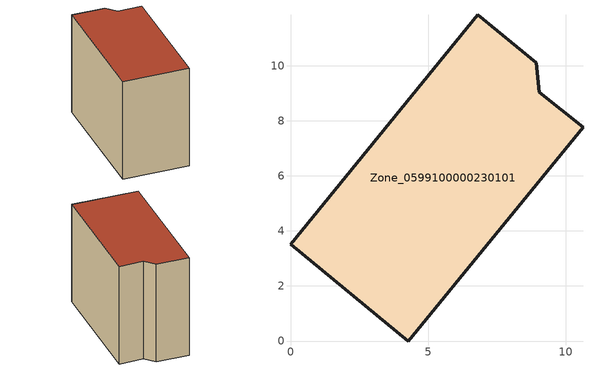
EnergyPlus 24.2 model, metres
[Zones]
Zone_0599100000230101
 floor ground (C_G): 0,3.51 6.8,11.85 8.93,10.11 9.05,9.04 10.63,7.77 4.28,0 z0
 wall outside (C_F): 4.28,0 10.63,7.77 9.05,9.04 8.93,10.11 6.8,11.85 0,3.51 4.28,0 z0:8.84
 roof outside (C_R): 6.8,11.85 0,3.51 4.28,0 10.63,7.77 9.05,9.04 8.93,10.11 z8.84
[BUILDING]
Pand.0599100000230101: North Axis=0; Terrain=City; Loads Convergence Tolerance Value=0.04; Temperature Convergence Tolerance Value=0.4; Solar Distribution=FullExterior; Maximum Number of Warmup Days=25; Minimum Number of Warmup Days=1
[Site:Location]
Rotterdam.The.Hague.AP_ZH_NLD Design_Conditions: Latitude=51.96; Longitude=4.45; Time Zone=1; Elevation=-4.5
[SITE:GROUNDTEMPERATURE:BUILDINGSURFACE]
18, 18, 18, 18, 18, 18, 18, 18, 18, 18, 18, 18
[MATERIAL] Thermal Absorptance=0.9; Solar Absorptance=0.7; Visible Absorptance=0.7
Name | Roughness | Thickness | Conductivity | Density | Specific Heat
G.TI.1946 | MediumSmooth | 0.15 | 1 | 540 | 1210
F.TI.1946 | Rough | 0.3 | 0.857143 | 1920 | 840
R.TI.1946 | MediumRough | 0.2 | 0.1 | 1500 | 1000
[CONSTRUCTION]
C_G: G.TI.1946
C_F: F.TI.1946
C_R: R.TI.1946
[ZONE]
Zone_0599100000230101: Type=1; Multiplier=1; Ceiling Height=Autocalculate; Volume=Autocalculate; Floor Area=autocalculate; Part of Total Floor Area=Yes
[ZONEINFILTRATION:DESIGNFLOWRATE]
Infil_Zone_0599100000230101: Zone or ZoneList or Space or SpaceList=Zone_0599100000230101; Schedule=AlwaysOn; Design Flow Rate Calculation Method=Flow/Area; Flow Rate per Floor Area=0.003; Constant Term Coefficient=1; Temperature Term Coefficient=0; Velocity Term Coefficient=0; Velocity Squared Term Coefficient=0
[HVACTEMPLATE:ZONE:IDEALLOADSAIRSYSTEM]
Zone_0599100000230101: Maximum Heating Supply Air Temperature=50; Minimum Cooling Supply Air Temperature=13; Maximum Heating Supply Air Humidity Ratio=0.0156; Minimum Cooling Supply Air Humidity Ratio=0.0077; Heating Limit=NoLimit; Cooling Limit=NoLimit; Dehumidification Control Type=ConstantSensibleHeatRatio; Cooling Sensible Heat Ratio=0.7; Dehumidification Setpoint=60; Humidification Control Type=None; Humidification Setpoint=30; Outdoor Air Method=None; Outdoor Air Flow Rate per Person=0.00944; Outdoor Air Flow Rate per Zone Floor Area=0; Outdoor Air Flow Rate per Zone=0; Demand Controlled Ventilation Type=None; Outdoor Air Economizer Type=NoEconomizer; Heat Recovery Type=None; Sensible Heat Recovery Effectiveness=0.7; Latent Heat Recovery Effectiveness=0.65
[ZONECONTROL:THERMOSTAT]
ThermostatControl_Zone_0599100000230101: Zone or ZoneList=Zone_0599100000230101; Control Type Schedule=DualSetpointControlType; Control 1=Thermostat_Zone_0599100000230101; Temperature Difference Between Cutout And Setpoint=0
[THERMOSTATSETPOINT:DUALSETPOINT]
Thermostat_Zone_0599100000230101: Heating Setpoint Temperature Schedule=HeatingSetpoint_Zone_0599100000230101; Cooling Setpoint Temperature Schedule=CoolingSetpoint_Zone_0599100000230101
[SCHEDULE:COMPACT]
HeatingSetpoint_Zone_0599100000230101: Through: 12/31, For: AllDays, Until: 24:00, 21
CoolingSetpoint_Zone_0599100000230101: Through: 12/31, For: AllDays, Until: 24:00, 24
DualSetpointControlType: Through: 12/31, For: AllDays, Until: 24:00, 4
AlwaysOn: Through: 12/31, For: AllDays, Until: 24:00, 1
